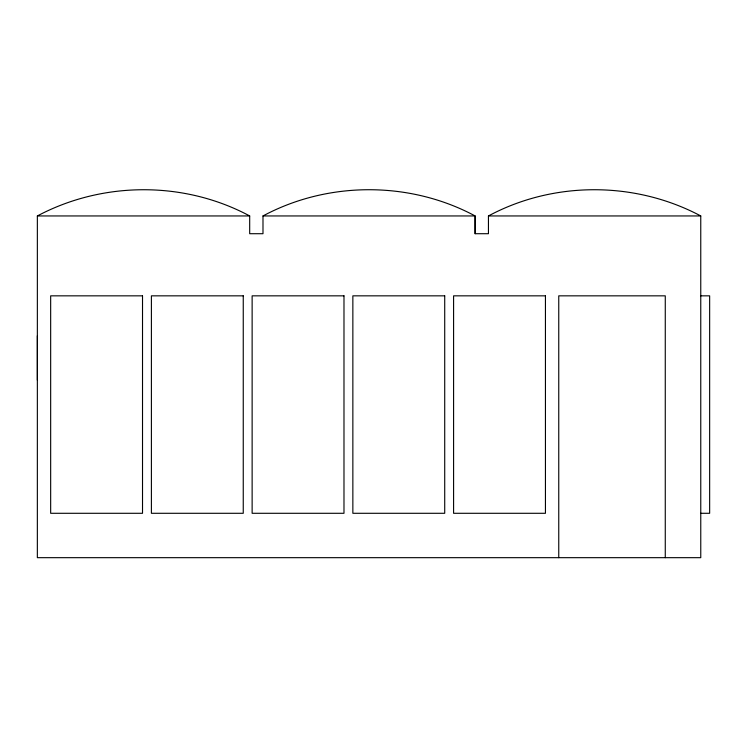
<?xml version="1.0" encoding="UTF-8"?>
<svg xmlns="http://www.w3.org/2000/svg" width="747" height="747" viewBox="0 0 747 747"><rect width="100%" height="100%" fill="white"/><g stroke="black" fill="none" stroke-linecap="round" stroke-linejoin="round"><path stroke-width="1.12" d="M37.359 215.948L37.35 557.673L700.77 557.673L700.761 215.948C635.314 181.148 553.882 180.839 488.445 215.948L488.445 233.708L475.129 233.708L475.129 215.948C409.972 180.989 328.148 180.979 262.991 215.948L262.991 233.708L249.685 233.708L249.685 215.948C184.238 180.849 102.815 181.148 37.359 215.948L249.685 215.948M475.129 233.708L475.129 215.948L262.991 215.948M488.445 215.948L700.761 215.948M700.77 295.84L709.65 295.84L709.65 513.292L700.77 513.292M665.269 557.673L665.269 295.84L558.756 295.84L558.756 557.673M37.35 335.776L37.35 380.158M142.518 295.84L50.665 295.84L50.665 513.292L142.518 513.292L142.518 295.84M243.251 295.84L151.398 295.84L151.398 513.292L243.251 513.292L243.251 295.84M343.984 295.84L252.131 295.84L252.131 513.292L343.984 513.292L343.984 295.84M444.717 295.84L352.855 295.84L352.855 513.292L444.717 513.292L444.717 295.84M545.441 295.84L453.588 295.84L453.588 513.292L545.441 513.292L545.441 295.84"/></g></svg>
